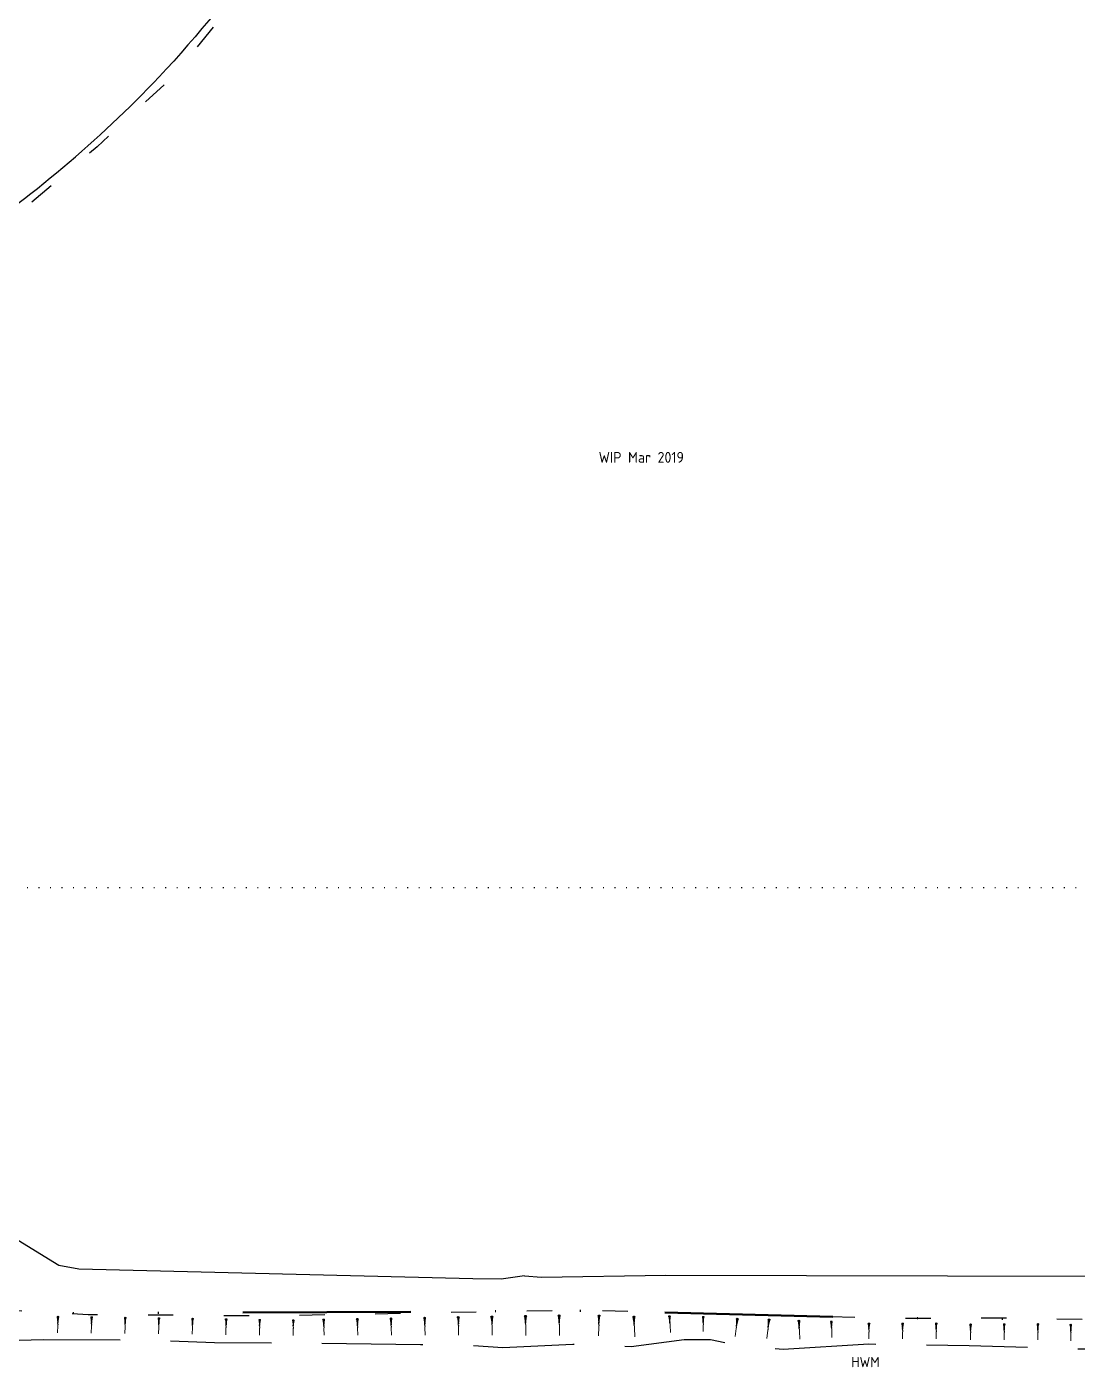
# Model space of a CAD drawing. Header units: millimetres. Extents: x 829698 to 839067, y 817400 to 823544.
# Drawn here: x 834101.4 to 834226.3, y 817743 to 817902.4 of the extents above; entities that cross this region are included whole.
import ezdxf

# ---------------------------------------------------------------- set-up
doc = ezdxf.new("R2010")
doc.units = ezdxf.units.MM
for name, pattern in [('3', [18.017443, 12.011629, -6.005814]), ('5', [9.008722, 3.002907, -6.005814]), ('B1_BDYF', [0]), ('DIVIDE', [1.25, 0.5, -0.25, 0, -0.25, 0, -0.25]), ('DOT', [6.35, 0, -6.35])]:
    doc.linetypes.add(name, pattern=pattern)
doc.layers.add('01-basemap', color=8, linetype='Continuous', lineweight=15)
doc.layers.add('01-bdy', color=7, linetype='DIVIDE', lineweight=50)
doc.layers.add('01-Grid', color=8, linetype='DOT')
doc.styles.add('HK_ENG_11', font='HK_ENG.ttf')

msp = doc.modelspace()

# ---------------------------------------------------------------- hatches: boundary and pattern name
at = {"layer": '01-basemap', "linetype": 'Continuous'}
h = msp.add_hatch(color=256, dxfattribs=at)
edge = h.paths.add_edge_path()
edge.add_ellipse((834164.715, 817749.136), major_axis=(0.11, 0.003), ratio=0.7317073, start_angle=0, end_angle=360)
h = msp.add_hatch(color=256, dxfattribs=at)
edge = h.paths.add_edge_path()
edge.add_ellipse((834169.462, 817749.113), major_axis=(-0.111, 0.002), ratio=0.7317073, start_angle=0, end_angle=360)
h = msp.add_hatch(color=256, dxfattribs=at)
edge = h.paths.add_edge_path()
edge.add_ellipse((834105.124, 817748.99), major_axis=(-0.088, 0.0019), ratio=0.7317073, start_angle=0, end_angle=360)
for points in [[(834105.109, 817748.285), (834105.212, 817748.988), (834105.036, 817748.992)], [(834109.108, 817748.229), (834109.211, 817748.926), (834109.037, 817748.93)], [(834113.108, 817748.172), (834113.21, 817748.864), (834113.037, 817748.868)], [(834117.108, 817748.116), (834117.209, 817748.803), (834117.037, 817748.806)], [(834121.107, 817748.059), (834121.208, 817748.741), (834121.037, 817748.745)], [(834125.107, 817748.003), (834125.206, 817748.679), (834125.037, 817748.683)], [(834129.106, 817747.946), (834129.205, 817748.617), (834129.037, 817748.621)], [(834133.106, 817747.89), (834133.204, 817748.556), (834133.037, 817748.559)], [(834136.741, 817747.962), (834136.809, 817748.649), (834136.638, 817748.645)], [(834140.74, 817748.004), (834140.812, 817748.719), (834140.634, 817748.715)], [(834144.739, 817748.046), (834144.814, 817748.789), (834144.629, 817748.784)], [(834148.739, 817748.088), (834148.816, 817748.859), (834148.624, 817748.854)], [(834152.738, 817748.13), (834152.818, 817748.929), (834152.619, 817748.924)], [(834156.738, 817748.172), (834156.82, 817748.999), (834156.615, 817748.994)], [(834160.737, 817748.214), (834160.823, 817749.069), (834160.61, 817749.063)], [(834164.736, 817748.256), (834164.825, 817749.139), (834164.605, 817749.133)], [(834169.443, 817748.226), (834169.573, 817749.111), (834169.351, 817749.116)], [(834173.65, 817748.093), (834173.716, 817748.987), (834173.494, 817748.976)], [(834177.886, 817748.32), (834177.933, 817749.047), (834177.753, 817749.036)], [(834181.865, 817748.323), (834181.945, 817748.96), (834181.786, 817748.96)], [(834185.812, 817747.96), (834185.998, 817748.719), (834185.805, 817748.742)], [(834189.591, 817747.807), (834189.794, 817748.625), (834189.587, 817748.65)], [(834193.274, 817747.687), (834193.332, 817748.509), (834193.128, 817748.498)], [(834197.125, 817747.716), (834197.188, 817748.428), (834197.011, 817748.421)], [(834201.569, 817747.5), (834201.653, 817748.168), (834201.486, 817748.168)], [(834205.569, 817747.506), (834205.654, 817748.181), (834205.485, 817748.181)], [(834209.569, 817747.513), (834209.654, 817748.194), (834209.484, 817748.194)], [(834213.653, 817747.394), (834213.74, 817748.08), (834213.568, 817748.08)], [(834217.653, 817747.4), (834217.74, 817748.093), (834217.567, 817748.093)], [(834221.653, 817747.407), (834221.741, 817748.106), (834221.567, 817748.106)], [(834225.569, 817747.33), (834225.657, 817748.035), (834225.481, 817748.035)]]:
    msp.add_hatch(color=256, dxfattribs=at).paths.add_polyline_path(points)
h = msp.add_hatch(color=256, dxfattribs=at)
edge = h.paths.add_edge_path()
edge.add_ellipse((834109.124, 817748.928), major_axis=(-0.0873, 0.0019), ratio=0.7317073, start_angle=0, end_angle=360)
h = msp.add_hatch(color=256, dxfattribs=at)
edge = h.paths.add_edge_path()
edge.add_ellipse((834113.123, 817748.866), major_axis=(-0.0867, 0.0019), ratio=0.7317073, start_angle=0, end_angle=360)
h = msp.add_hatch(color=256, dxfattribs=at)
edge = h.paths.add_edge_path()
edge.add_ellipse((834117.123, 817748.805), major_axis=(-0.086, 0.0018), ratio=0.7317073, start_angle=0, end_angle=360)
h = msp.add_hatch(color=256, dxfattribs=at)
edge = h.paths.add_edge_path()
edge.add_ellipse((834121.122, 817748.743), major_axis=(-0.0853, 0.0018), ratio=0.7317073, start_angle=0, end_angle=360)
h = msp.add_hatch(color=256, dxfattribs=at)
edge = h.paths.add_edge_path()
edge.add_ellipse((834125.122, 817748.681), major_axis=(-0.0847, 0.0018), ratio=0.7317073, start_angle=0, end_angle=360)
h = msp.add_hatch(color=256, dxfattribs=at)
edge = h.paths.add_edge_path()
edge.add_ellipse((834129.121, 817748.619), major_axis=(-0.084, 0.0018), ratio=0.7317073, start_angle=0, end_angle=360)
h = msp.add_hatch(color=256, dxfattribs=at)
edge = h.paths.add_edge_path()
edge.add_ellipse((834133.121, 817748.558), major_axis=(-0.0834, 0.0018), ratio=0.7317073, start_angle=0, end_angle=360)
h = msp.add_hatch(color=256, dxfattribs=at)
edge = h.paths.add_edge_path()
edge.add_ellipse((834136.724, 817748.647), major_axis=(0.0855, 0.0021), ratio=0.7317073, start_angle=0, end_angle=360)
h = msp.add_hatch(color=256, dxfattribs=at)
edge = h.paths.add_edge_path()
edge.add_ellipse((834140.723, 817748.717), major_axis=(0.089, 0.0022), ratio=0.7317073, start_angle=0, end_angle=360)
h = msp.add_hatch(color=256, dxfattribs=at)
edge = h.paths.add_edge_path()
edge.add_ellipse((834144.721, 817748.787), major_axis=(0.0925, 0.0023), ratio=0.7317073, start_angle=0, end_angle=360)
h = msp.add_hatch(color=256, dxfattribs=at)
edge = h.paths.add_edge_path()
edge.add_ellipse((834148.72, 817748.857), major_axis=(0.0959, 0.0024), ratio=0.7317073, start_angle=0, end_angle=360)
h = msp.add_hatch(color=256, dxfattribs=at)
edge = h.paths.add_edge_path()
edge.add_ellipse((834152.719, 817748.926), major_axis=(0.0994, 0.0025), ratio=0.7317073, start_angle=0, end_angle=360)
h = msp.add_hatch(color=256, dxfattribs=at)
edge = h.paths.add_edge_path()
edge.add_ellipse((834156.717, 817748.996), major_axis=(0.103, 0.003), ratio=0.7317073, start_angle=0, end_angle=360)
h = msp.add_hatch(color=256, dxfattribs=at)
edge = h.paths.add_edge_path()
edge.add_ellipse((834160.716, 817749.066), major_axis=(0.106, 0.003), ratio=0.7317073, start_angle=0, end_angle=360)
h = msp.add_hatch(color=256, dxfattribs=at)
edge = h.paths.add_edge_path()
edge.add_ellipse((834173.605, 817748.982), major_axis=(0.111, 0.006), ratio=0.7317073, start_angle=0, end_angle=360)
h = msp.add_hatch(color=256, dxfattribs=at)
edge = h.paths.add_edge_path()
edge.add_ellipse((834177.843, 817749.041), major_axis=(0.09, 0.0054), ratio=0.7317073, start_angle=0, end_angle=360)
h = msp.add_hatch(color=256, dxfattribs=at)
edge = h.paths.add_edge_path()
edge.add_ellipse((834181.865, 817748.96), major_axis=(0.0795, 0), ratio=0.7317073, start_angle=0, end_angle=360)
h = msp.add_hatch(color=256, dxfattribs=at)
edge = h.paths.add_edge_path()
edge.add_ellipse((834185.901, 817748.731), major_axis=(-0.0962, 0.0111), ratio=0.7317073, start_angle=0, end_angle=360)
h = msp.add_hatch(color=256, dxfattribs=at)
edge = h.paths.add_edge_path()
edge.add_ellipse((834189.69, 817748.637), major_axis=(-0.104, 0.012), ratio=0.7317073, start_angle=0, end_angle=360)
h = msp.add_hatch(color=256, dxfattribs=at)
edge = h.paths.add_edge_path()
edge.add_ellipse((834193.23, 817748.503), major_axis=(0.102, 0.006), ratio=0.7317073, start_angle=0, end_angle=360)
h = msp.add_hatch(color=256, dxfattribs=at)
edge = h.paths.add_edge_path()
edge.add_ellipse((834197.1, 817748.424), major_axis=(0.0885, 0.0032), ratio=0.7317073, start_angle=0, end_angle=360)
h = msp.add_hatch(color=256, dxfattribs=at)
edge = h.paths.add_edge_path()
edge.add_ellipse((834201.569, 817748.168), major_axis=(0.0834, 0), ratio=0.7317073, start_angle=0, end_angle=360)
h = msp.add_hatch(color=256, dxfattribs=at)
edge = h.paths.add_edge_path()
edge.add_ellipse((834205.569, 817748.181), major_axis=(-0.0842, 0), ratio=0.7317073, start_angle=0, end_angle=360)
h = msp.add_hatch(color=256, dxfattribs=at)
edge = h.paths.add_edge_path()
edge.add_ellipse((834209.569, 817748.194), major_axis=(0.085, 0), ratio=0.7317073, start_angle=0, end_angle=360)
h = msp.add_hatch(color=256, dxfattribs=at)
edge = h.paths.add_edge_path()
edge.add_ellipse((834213.654, 817748.08), major_axis=(0.0857, 0), ratio=0.7317073, start_angle=0, end_angle=360)
h = msp.add_hatch(color=256, dxfattribs=at)
edge = h.paths.add_edge_path()
edge.add_ellipse((834217.654, 817748.093), major_axis=(0.0865, 0), ratio=0.7317073, start_angle=0, end_angle=360)
h = msp.add_hatch(color=256, dxfattribs=at)
edge = h.paths.add_edge_path()
edge.add_ellipse((834221.654, 817748.106), major_axis=(-0.0873, 0), ratio=0.7317073, start_angle=0, end_angle=360)
h = msp.add_hatch(color=256, dxfattribs=at)
edge = h.paths.add_edge_path()
edge.add_ellipse((834225.569, 817748.035), major_axis=(-0.088, 0), ratio=0.7317073, start_angle=0, end_angle=360)

# ---------------------------------------------------------------- linework, layer by layer
at = {"layer": '01-basemap', "linetype": 'Continuous', "lineweight": 30}
for p, q in [((834105.212, 817748.988), (834105.036, 817748.992)), ((834105.036, 817748.992), (834105.109, 817748.285)), ((834105.109, 817748.285), (834105.212, 817748.988)), ((834109.211, 817748.926), (834109.037, 817748.93)), ((834109.037, 817748.93), (834109.108, 817748.229)), ((834109.108, 817748.229), (834109.211, 817748.926)), ((834113.21, 817748.864), (834113.037, 817748.868)), ((834113.037, 817748.868), (834113.108, 817748.172)), ((834113.108, 817748.172), (834113.21, 817748.864)), ((834117.209, 817748.803), (834117.037, 817748.806)), ((834117.037, 817748.806), (834117.108, 817748.116)), ((834117.108, 817748.116), (834117.209, 817748.803)), ((834121.208, 817748.741), (834121.037, 817748.745)), ((834121.037, 817748.745), (834121.107, 817748.059)), ((834121.107, 817748.059), (834121.208, 817748.741)), ((834125.206, 817748.679), (834125.037, 817748.683)), ((834125.037, 817748.683), (834125.107, 817748.003)), ((834125.107, 817748.003), (834125.206, 817748.679)), ((834129.205, 817748.617), (834129.037, 817748.621)), ((834129.037, 817748.621), (834129.106, 817747.946)), ((834129.106, 817747.946), (834129.205, 817748.617)), ((834133.204, 817748.556), (834133.037, 817748.559)), ((834133.037, 817748.559), (834133.106, 817747.89)), ((834133.106, 817747.89), (834133.204, 817748.556)), ((834136.809, 817748.649), (834136.638, 817748.645)), ((834136.638, 817748.645), (834136.741, 817747.962)), ((834136.741, 817747.962), (834136.809, 817748.649)), ((834140.812, 817748.719), (834140.634, 817748.715)), ((834140.634, 817748.715), (834140.74, 817748.004)), ((834140.74, 817748.004), (834140.812, 817748.719)), ((834144.814, 817748.789), (834144.629, 817748.784)), ((834144.629, 817748.784), (834144.739, 817748.046)), ((834144.739, 817748.046), (834144.814, 817748.789)), ((834148.816, 817748.859), (834148.624, 817748.854)), ((834148.624, 817748.854), (834148.739, 817748.088)), ((834148.739, 817748.088), (834148.816, 817748.859)), ((834152.818, 817748.929), (834152.619, 817748.924)), ((834152.619, 817748.924), (834152.738, 817748.13)), ((834152.738, 817748.13), (834152.818, 817748.929)), ((834156.82, 817748.999), (834156.615, 817748.994)), ((834156.615, 817748.994), (834156.738, 817748.172)), ((834156.738, 817748.172), (834156.82, 817748.999)), ((834160.823, 817749.069), (834160.61, 817749.063)), ((834160.61, 817749.063), (834160.737, 817748.214)), ((834160.737, 817748.214), (834160.823, 817749.069)), ((834164.825, 817749.139), (834164.605, 817749.133)), ((834164.605, 817749.133), (834164.736, 817748.256)), ((834164.736, 817748.256), (834164.825, 817749.139)), ((834169.573, 817749.111), (834169.351, 817749.116)), ((834169.351, 817749.116), (834169.443, 817748.226)), ((834169.443, 817748.226), (834169.573, 817749.111)), ((834173.716, 817748.987), (834173.494, 817748.976)), ((834173.494, 817748.976), (834173.65, 817748.093)), ((834173.65, 817748.093), (834173.716, 817748.987)), ((834177.933, 817749.047), (834177.753, 817749.036)), ((834177.753, 817749.036), (834177.886, 817748.32)), ((834177.886, 817748.32), (834177.933, 817749.047)), ((834181.945, 817748.96), (834181.786, 817748.96)), ((834181.786, 817748.96), (834181.865, 817748.323)), ((834181.865, 817748.323), (834181.945, 817748.96)), ((834185.998, 817748.719), (834185.805, 817748.742)), ((834185.805, 817748.742), (834185.812, 817747.96)), ((834185.812, 817747.96), (834185.998, 817748.719)), ((834189.794, 817748.625), (834189.587, 817748.65)), ((834189.587, 817748.65), (834189.591, 817747.807)), ((834189.591, 817747.807), (834189.794, 817748.625)), ((834193.332, 817748.509), (834193.128, 817748.498)), ((834193.128, 817748.498), (834193.274, 817747.687)), ((834193.274, 817747.687), (834193.332, 817748.509)), ((834197.188, 817748.428), (834197.011, 817748.421)), ((834197.011, 817748.421), (834197.125, 817747.716)), ((834197.125, 817747.716), (834197.188, 817748.428)), ((834201.653, 817748.168), (834201.486, 817748.168)), ((834201.486, 817748.168), (834201.569, 817747.5)), ((834201.569, 817747.5), (834201.653, 817748.168)), ((834205.654, 817748.181), (834205.485, 817748.181)), ((834205.485, 817748.181), (834205.569, 817747.506)), ((834205.569, 817747.506), (834205.654, 817748.181)), ((834209.654, 817748.194), (834209.484, 817748.194)), ((834209.484, 817748.194), (834209.569, 817747.513)), ((834209.569, 817747.513), (834209.654, 817748.194)), ((834213.74, 817748.08), (834213.568, 817748.08)), ((834213.568, 817748.08), (834213.653, 817747.394)), ((834213.653, 817747.394), (834213.74, 817748.08)), ((834217.74, 817748.093), (834217.567, 817748.093)), ((834217.567, 817748.093), (834217.653, 817747.4)), ((834217.653, 817747.4), (834217.74, 817748.093)), ((834221.741, 817748.106), (834221.567, 817748.106)), ((834221.567, 817748.106), (834221.653, 817747.407)), ((834221.653, 817747.407), (834221.741, 817748.106)), ((834225.657, 817748.035), (834225.481, 817748.035)), ((834225.481, 817748.035), (834225.569, 817747.33)), ((834225.569, 817747.33), (834225.657, 817748.035))]:
    msp.add_line(p, q, dxfattribs=at)
at = {"layer": '01-basemap', "linetype": 'Continuous', "lineweight": 13}
for p, q in [((834105.101, 817747.942), (834105.083, 817747.095)), ((834109.101, 817747.888), (834109.083, 817747.047)), ((834113.101, 817747.834), (834113.083, 817747)), ((834117.1, 817747.78), (834117.083, 817746.952)), ((834121.1, 817747.726), (834121.082, 817746.904)), ((834125.1, 817747.672), (834125.082, 817746.857)), ((834129.099, 817747.618), (834129.082, 817746.809)), ((834133.099, 817747.565), (834133.082, 817746.762)), ((834136.749, 817747.628), (834136.77, 817746.805)), ((834140.749, 817747.657), (834140.77, 817746.8)), ((834144.748, 817747.685), (834144.771, 817746.795)), ((834148.748, 817747.714), (834148.771, 817746.79)), ((834152.748, 817747.742), (834152.772, 817746.785)), ((834156.748, 817747.771), (834156.772, 817746.78)), ((834160.747, 817747.799), (834160.773, 817746.776)), ((834164.747, 817747.828), (834164.774, 817746.771)), ((834169.434, 817747.793), (834169.412, 817746.725)), ((834173.673, 817747.661), (834173.728, 817746.593)), ((834177.907, 817747.969), (834177.959, 817747.102)), ((834181.865, 817748.013), (834181.865, 817747.247)), ((834185.769, 817747.585), (834185.663, 817746.659)), ((834189.542, 817747.403), (834189.423, 817746.405)), ((834193.296, 817747.289), (834193.35, 817746.307)), ((834197.138, 817747.37), (834197.169, 817746.518)), ((834201.569, 817747.174), (834201.569, 817746.37)), ((834205.569, 817747.178), (834205.569, 817746.367)), ((834209.569, 817747.182), (834209.569, 817746.363)), ((834213.653, 817747.059), (834213.653, 817746.233)), ((834217.653, 817747.063), (834217.653, 817746.23)), ((834221.653, 817747.067), (834221.653, 817746.226)), ((834225.569, 817746.986), (834225.569, 817746.138))]:
    msp.add_line(p, q, dxfattribs=at)
at = {"layer": '01-basemap', "linetype": '3', "lineweight": 30, "flags": 128}
msp.add_lwpolyline([(834427.046, 817871.658), (834426.929, 817871.285), (834426.352, 817869.437), (834425.336, 817867.728), (834424.011, 817866.819), (834421.466, 817865.153), (834417.709, 817862.989), (834414.341, 817859.991), (834410.4, 817856.269), (834406.539, 817852.533), (834403.176, 817850.002), (834397.795, 817845.456), (834394.153, 817841.988), (834390.863, 817839.046), (834389.008, 817837.075), (834385.684, 817833.136), (834382.407, 817830.734), (834380.694, 817828.021), (834378.412, 817826.285), (834374.64, 817822.425), (834370.718, 817817.994), (834367.318, 817814.111), (834364.769, 817810.479), (834361.77, 817807.097), (834357.13, 817801.369), (834355.819, 817797.362), (834353.897, 817793.509), (834350.292, 817786.112), (834346.785, 817779.391), (834344.409, 817773.541), (834341.391, 817767.526), (834338.484, 817760.656), (834335.936, 817755.917), (834333.236, 817752.159), (834331.334, 817749.408), (834328.374, 817747.801), (834326.356, 817746.539), (834322.855, 817745.528), (834311.701, 817745.613), (834301.832, 817746.416), (834294.467, 817747.183), (834287.786, 817746.734), (834277.993, 817746.411), (834270.936, 817746.124), (834260.345, 817745.895), (834249.562, 817745.23), (834238.749, 817745.147), (834225.361, 817745.15), (834213.47, 817745.537), (834201.56, 817745.718), (834191.37, 817745.085), (834185.87, 817745.583), (834182.729, 817746.242), (834179.585, 817746.249), (834173.305, 817745.418), (834166.365, 817745.686), (834158.034, 817745.275), (834153.404, 817745.623), (834148.218, 817745.634), (834135.593, 817745.801), (834123.739, 817745.888), (834115.181, 817746.206), (834103.366, 817746.237), (834094.03, 817746.056), (834088.507, 817746.607), (834085.082, 817747.664), (834081.56, 817748.749), (834079.845, 817750.38), (834079.975, 817751.127), (834079.335, 817752.009), (834078.817, 817752.87), (834076.341, 817752.88), (834075.51, 817752.666), (834075.503, 817750.707), (834073.224, 817749.597), (834070.001, 817747.82), (834068.934, 817746.292), (834068.297, 817744.99), (834066.358, 817744.299), (834063.464, 817744.306), (834060.485, 817744.309), (834056.818, 817745.384), (834053.025, 817745.687), (834046.099, 817746.898), (834043.334, 817748.485), (834038.913, 817751.438), (834031.816, 817756.632), (834024.43, 817761.762), (834017.341, 817767.014), (834011.047, 817772.066), (834003.069, 817778.668), (833995.135, 817785.684), (833987.327, 817793.027), (833982.089, 817798.745), (833973.227, 817809.897), (833969.286, 817814.987), (833965.711, 817820.059), (833959.151, 817828.169), (833954.993, 817834.331), (833951.03, 817841.574), (833948.011, 817847.526), (833946.745, 817852.375), (833946.415, 817856.649), (833946.398, 817863.45), (833946.019, 817871.234), (833945.586, 817880.676), (833946.066, 817882.518), (833945.899, 817886.669), (833946.381, 817891.462), (833945.775, 817898.476), (833946.809, 817902.754), (833946.789, 817909.957), (833946.597, 817917.076), (833946.365, 817923.055), (833946.648, 817930.216), (833946.914, 817935.446), (833946.593, 817941.238), (833947.005, 817947.89), (833946.576, 817955.566), (833946.729, 817962.358), (833947.002, 817972.634), (833946.916, 817979.459), (833946.853, 817983.197), (833947.027, 817990.973), (833947.735, 817996.09), (833947.615, 818000)], dxfattribs=at)
at = {"layer": '01-basemap', "linetype": '5', "lineweight": 30, "flags": 128}
for points in [[(834356.312, 817806.204), (834354.404, 817803.48), (834352.507, 817800.453), (834348.377, 817793.527), (834339.778, 817779.107), (834338.676, 817776.329), (834336.868, 817770.067), (834334.619, 817763.541), (834329.521, 817754.386), (834327.624, 817753.026), (834322.54, 817751.133), (834318.327, 817750.667), (834310.371, 817750.667), (834302.561, 817750.173), (834288.198, 817750.77), (834279.239, 817749.764), (834268.374, 817749.048), (834255.655, 817748.863), (834242.622, 817748.918), (834230.17, 817748.585), (834216.988, 817748.817), (834204.817, 817748.781), (834167.175, 817749.771), (834130.251, 817749.073), (834108.711, 817749.233), (834097.599, 817749.799), (834092.104, 817750.883), (834083.449, 817751.974), (834080.874, 817753.147), (834079.946, 817754.682), (834075.547, 817754.941), (834068.485, 817749.278), (834062.043, 817748.354), (834056.13, 817749.099), (834051.081, 817750.065), (834044.421, 817752.193), (834034.647, 817759.359), (834019.235, 817769.519), (834005.821, 817781.109), (833992.622, 817793.444), (833984.385, 817802.042), (833980.32, 817806.675), (833968.978, 817820.738), (833961.264, 817831.175), (833954.506, 817842.246), (833951.38, 817849.526), (833950.714, 817855.243), (833950.257, 817863.384), (833950.14, 817900), (833949.855, 817989.711), (833950.229, 817994.526), (833950.515, 818000)], [(834163.96, 817960.516), (834155.436, 817955.619), (834148.906, 817943.467), (834142.339, 817930.557), (834138.461, 817923.133), (834133.365, 817915.931), (834125.831, 817905.073), (834118.74, 817896.431), (834109.765, 817888.122), (834099.35, 817879.258), (834093.7, 817875.38), (834092.148, 817872.167), (834089.046, 817868.621), (834086.055, 817864.189), (834067.108, 817822.087), (834065.114, 817819.428), (834062.122, 817818.098), (834059.846, 817817.491)]]:
    msp.add_lwpolyline(points, dxfattribs=at)
at = {"layer": '01-basemap', "linetype": 'Continuous', "lineweight": 30, "flags": 128}
msp.add_lwpolyline([(834140.177, 817940.713, -0.2880557), (834140.882, 817929.631, -0.0650077), (834117.151, 817896.434)], format="xyb", dxfattribs=at)
at = {"layer": '01-basemap', "linetype": 'B1_BDYF', "lineweight": 30, "flags": 128}
for points in [[(834160.589, 817753.87), (834160.584, 817753.869), (834157.83, 817753.459), (834154.472, 817753.5), (834107.596, 817754.628), (834105.227, 817755.065), (834099.366, 817758.699), (834095.05, 817760.885), (834078.358, 817762.168), (834061.881, 817758.152), (834053.647, 817756.048), (834053.643, 817756.047), (834050.265, 817755.184), (834034.55, 817763.579), (834027.603, 817769.122), (834004.658, 817788.36), (833990.092, 817802.139), (833985.201, 817807.466)], [(834160.585, 817753.867), (834162.625, 817753.707), (834177.405, 817753.944), (834227.637, 817753.822), (834258.542, 817754.035), (834266.329, 817754.24)]]:
    msp.add_lwpolyline(points, dxfattribs=at)
at = {"layer": '01-basemap', "linetype": 'Continuous', "lineweight": 30}
msp.add_arc((834015.463, 817992.972), 140.215, 303.64497, 316.4881, dxfattribs=at)
for centre, major_axis, start_param, end_param in [((834164.715, 817749.136), (0.11, 0.003), 0, 6.2831853), ((834169.462, 817749.113), (-0.111, 0.002), 3.1415927, 9.424778), ((834105.124, 817748.99), (-0.088, 0.0019), 3.1415927, 9.424778), ((834109.124, 817748.928), (-0.0873, 0.0019), 3.1415927, 9.424778), ((834113.123, 817748.866), (-0.0867, 0.0019), 3.1415927, 9.424778), ((834117.123, 817748.805), (-0.086, 0.0018), 3.1415927, 9.424778), ((834121.122, 817748.743), (-0.0853, 0.0018), 3.141592649773576, 9.424777956953161), ((834125.122, 817748.681), (-0.0847, 0.0018), 3.141592647027219, 9.424777954206805), ((834129.121, 817748.619), (-0.084, 0.0018), 3.1415927, 9.424778), ((834133.121, 817748.558), (-0.0834, 0.0018), 3.1415927, 9.424778), ((834136.724, 817748.647), (0.0855, 0.0021), 0, 6.2831853), ((834140.723, 817748.717), (0.089, 0.0022), 0, 6.2831853), ((834160.716, 817749.066), (0.106, 0.003), 0, 6.2831853), ((834173.605, 817748.982), (0.111, 0.006), 0, 6.2831853), ((834177.843, 817749.041), (0.09, 0.0054), 0, 6.2831853), ((834181.865, 817748.96), (0.0795, 0), 0, 6.2831853), ((834185.901, 817748.731), (-0.0962, 0.0111), 3.1415927, 9.424778), ((834189.69, 817748.637), (-0.104, 0.012), 3.1415927, 9.424778), ((834193.23, 817748.503), (0.102, 0.006), 0, 6.2831853), ((834197.1, 817748.424), (0.0885, 0.0032), 7.554276093557633e-09, 6.283185314733863), ((834201.569, 817748.168), (0.0834, 0), 0, 6.2831853), ((834205.569, 817748.181), (-0.0842, 0), 3.1415927, 9.424778), ((834209.569, 817748.194), (0.085, 0), 0, 6.2831853), ((834213.654, 817748.08), (0.0857, 0), 0, 6.2831853), ((834217.654, 817748.093), (0.0865, 0), 0, 6.2831853), ((834221.654, 817748.106), (-0.0873, 0), 3.1415927, 9.424778), ((834225.569, 817748.035), (-0.088, 0), 3.1415927, 9.424778)]:
    msp.add_ellipse(centre, major_axis=major_axis, ratio=0.7317073, start_param=start_param, end_param=end_param, dxfattribs=at)
for centre, major_axis in [((834144.721, 817748.787), (0.0925, 0.0023)), ((834148.72, 817748.857), (0.0959, 0.0024)), ((834152.719, 817748.926), (0.0994, 0.0025)), ((834156.717, 817748.996), (0.103, 0.003))]:
    msp.add_ellipse(centre, major_axis=major_axis, ratio=0.7317073, dxfattribs=at)
at = {"layer": '01-basemap', "linetype": 'Continuous', "lineweight": 13}
for points in [[(834105.109, 817748.285), (834105.077, 817748.221), (834105.106, 817748.156), (834105.135, 817748.091), (834105.101, 817747.942)], [(834109.108, 817748.229), (834109.077, 817748.165), (834109.106, 817748.101), (834109.134, 817748.036), (834109.101, 817747.888)], [(834113.108, 817748.172), (834113.077, 817748.109), (834113.105, 817748.045), (834113.133, 817747.981), (834113.101, 817747.834)], [(834117.108, 817748.116), (834117.077, 817748.053), (834117.105, 817747.99), (834117.133, 817747.926), (834117.1, 817747.78)], [(834121.107, 817748.059), (834121.077, 817747.997), (834121.104, 817747.934), (834121.132, 817747.871), (834121.1, 817747.726)], [(834125.107, 817748.003), (834125.076, 817747.941), (834125.104, 817747.879), (834125.132, 817747.816), (834125.1, 817747.672)], [(834129.106, 817747.946), (834129.076, 817747.885), (834129.104, 817747.823), (834129.131, 817747.761), (834129.099, 817747.618)], [(834133.106, 817747.89), (834133.076, 817747.829), (834133.103, 817747.768), (834133.13, 817747.706), (834133.099, 817747.565)], [(834136.741, 817747.962), (834136.713, 817747.899), (834136.744, 817747.837), (834136.775, 817747.775), (834136.749, 817747.628)], [(834140.74, 817748.004), (834140.711, 817747.938), (834140.743, 817747.874), (834140.775, 817747.809), (834140.749, 817747.657)], [(834144.739, 817748.046), (834144.71, 817747.978), (834144.743, 817747.911), (834144.776, 817747.844), (834144.748, 817747.685)], [(834148.739, 817748.088), (834148.708, 817748.017), (834148.742, 817747.948), (834148.777, 817747.878), (834148.748, 817747.714)], [(834152.738, 817748.13), (834152.706, 817748.057), (834152.742, 817747.985), (834152.778, 817747.913), (834152.748, 817747.742)], [(834156.738, 817748.172), (834156.704, 817748.096), (834156.741, 817748.022), (834156.778, 817747.947), (834156.748, 817747.771)], [(834160.737, 817748.214), (834160.703, 817748.136), (834160.741, 817748.059), (834160.779, 817747.982), (834160.747, 817747.799)], [(834164.736, 817748.256), (834164.701, 817748.175), (834164.74, 817748.096), (834164.78, 817748.016), (834164.747, 817747.828)], [(834169.443, 817748.226), (834169.404, 817748.145), (834169.44, 817748.063), (834169.476, 817747.981), (834169.434, 817747.793)], [(834173.65, 817748.093), (834173.617, 817748.01), (834173.659, 817747.931), (834173.701, 817747.852), (834173.673, 817747.661)], [(834177.886, 817748.32), (834177.859, 817748.252), (834177.894, 817748.188), (834177.928, 817748.124), (834177.907, 817747.969)], [(834181.865, 817748.323), (834181.838, 817748.265), (834181.865, 817748.206), (834181.892, 817748.148), (834181.865, 817748.013)], [(834185.812, 817747.96), (834185.771, 817747.894), (834185.796, 817747.82), (834185.821, 817747.745), (834185.769, 817747.585)], [(834189.591, 817747.807), (834189.546, 817747.735), (834189.573, 817747.655), (834189.599, 817747.575), (834189.542, 817747.403)], [(834193.274, 817747.687), (834193.244, 817747.61), (834193.283, 817747.537), (834193.322, 817747.465), (834193.296, 817747.289)], [(834197.125, 817747.716), (834197.097, 817747.65), (834197.13, 817747.586), (834197.163, 817747.522), (834197.138, 817747.37)], [(834201.569, 817747.5), (834201.541, 817747.439), (834201.569, 817747.377), (834201.597, 817747.316), (834201.569, 817747.174)], [(834205.569, 817747.506), (834205.54, 817747.445), (834205.569, 817747.383), (834205.598, 817747.322), (834205.569, 817747.178)], [(834209.569, 817747.513), (834209.54, 817747.451), (834209.569, 817747.389), (834209.598, 817747.327), (834209.569, 817747.182)], [(834213.653, 817747.394), (834213.624, 817747.331), (834213.653, 817747.268), (834213.683, 817747.205), (834213.653, 817747.059)], [(834217.653, 817747.4), (834217.624, 817747.337), (834217.653, 817747.274), (834217.683, 817747.211), (834217.653, 817747.063)], [(834221.653, 817747.407), (834221.624, 817747.344), (834221.653, 817747.28), (834221.683, 817747.216), (834221.653, 817747.067)], [(834225.569, 817747.33), (834225.539, 817747.265), (834225.569, 817747.201), (834225.599, 817747.136), (834225.569, 817746.986)]]:
    msp.add_open_spline(points, degree=1, dxfattribs=at)
at = {"layer": '01-bdy', "ltscale": 40, "flags": 128}
msp.add_lwpolyline([(834328.826, 818399.497), (834366.572, 818373.349), (834355.826, 818358.183), (834346.055, 818343.554), (834340.896, 818336.18), (834331.154, 818321.969), (834340.389, 818315.216), (834336.624, 818309.828), (834328.547, 818297.509), (834322.058, 818288.942, -0.1752047), (834315.237, 818286.336), (834306.349, 818287.923, 0.2323309), (834293.229, 818283.101, 0.136231), (834285.961, 818270.395), (834277.176, 818250.389), (834270.995, 818237.545), (834264.654, 818226.052), (834252.662, 818207.069), (834242.75, 818191.422), (834230.03, 818171.079), (834218.394, 818151.816), (834214.232, 818145.524), (834209.561, 818137.723), (834175.873, 818082.258), (834168.313, 818069.588), (834159.505, 818055.423, 0.2107778), (834157.945, 818024.07, 0.1803086), (834175.259, 818003.891, 0.1721604), (834199.78, 817999.157, 0.1021905), (834213.411, 818003.679), (834221.184, 818008.735), (834236.604, 818018.98), (834264.376, 818037.348), (834297.078, 818058.952), (834310.419, 818067.872), (834352.558, 818095.842, 0.0821178), (834360.568, 818101.886, -0.0111336), (834370.062, 818110.415), (834378.808, 818118.816), (834383.625, 818114.163), (834387.46, 818117.774), (834394.78, 818124.931), (834415.092, 818144.448), (834423.246, 818152.193), (834426.223, 818152.175), (834428.346, 818156.445, -0.6860092), (834433.832, 818155.332, -0.0959868), (834433.77, 818152.667), (834438.28, 818169.874), (834459.677, 818175.04, -0.2423535), (834444.628, 818128.772), (834495.22, 818132.308), (834492.444, 818172.006), (834498.761, 818180.933, 0.1039461), (834533.697, 818164.791, 0.0281478), (834560.518, 818159.716), (834570.883, 818156.56, 0.0121816), (834580.152, 818154.03, 0.0118168), (834589.68, 818153.626, 0.018959), (834627.61, 818154.46), (834630.54, 818155.389), (834634.554, 818155.668), (834637.584, 818155.154, 0.0049786), (834647.569, 818156.042), (834660.846, 818157.365, -0.0231658), (834692.89, 818159.063), (834848.633, 818160.097), (834853.231, 818160.197), (834857.282, 818160.663), (834861.211, 818161.751, 0.0889444), (834868.247, 818167.266, 0.0912811), (834872.755, 818174.674, 0.061859), (834874.097, 818180.136), (834880.689, 818180.535), (834904.743, 818180.912, 0.0773196), (834909.187, 818172.28, 0.2675125), (834920.027, 818167.46, 0.0363799), (834937.243, 818170.543, 0.2494267), (834949.395, 818181.612), (834966.122, 818181.874), (835091.811, 818189.748), (835119.69, 818191.557), (835121.8, 818186.835, 0.0736969), (835125.906, 818181.809), (835207.274, 818194.473), (835208.699, 818185.317), (835222.078, 818190.193), (835227.487, 818191.158, 0.0490538), (835256.687, 818199.396), (835337.017, 818204.417, -0.0621859), (835336.51, 818151.72, 0.0557068), (835335.348, 818100.173), (835335.994, 818092.916), (835339.286, 818073.766), (835342.221, 818056.387), (835346.043, 818019.358), (835266.281, 818008.057), (835170.777, 817999.878), (835121.934, 817993.58), (835122.014, 817992.704), (835091.934, 817988.807), (835080.292, 817987.084), (835071.867, 817986.218), (835046.358, 817982.99), (835046.275, 817983.187), (834552.235, 817919.53), (834423.997, 817870.527), (834415.272, 817865.696), (834383.474, 817838.339), (834373.34, 817828.353), (834356.312, 817806.204), (834343.998, 817785.985), (834339.429, 817778.228), (834334.619, 817763.541), (834329.521, 817754.386), (834322.539, 817751.133), (834256.694, 817748.878), (834232.989, 817748.661), (834202.736, 817748.836), (834169.745, 817749.703), (834105.632, 817749.39), (834095.122, 817750.288), (834080.874, 817753.147), (834079.946, 817754.682), (834075.547, 817754.941), (834068.485, 817749.278), (834059.513, 817748.673), (834044.421, 817752.193), (834012.957, 817774.957, -0.0868696), (833954.966, 817841.557), (833951.38, 817849.526), (833950, 817873.199), (833950.511, 817999.932), (833951.109, 818019.469), (833950.597, 818024.558), (833950.593, 818042.647), (833948.989, 818071.095), (833950.364, 818103.034, -0.0940546), (833975.551, 818171.076, -0.0902906), (834009.286, 818209.372), (834009.749, 818241.21, -0.0189101), (834011.285, 818271.75), (834240.035, 818271.919)], format="xyb", close=True, dxfattribs=at)
msp.add_lwpolyline([(834328.826, 818399.497), (834366.572, 818373.349), (834355.826, 818358.183), (834346.055, 818343.554), (834340.896, 818336.18), (834331.154, 818321.969), (834340.389, 818315.216), (834336.624, 818309.828), (834328.547, 818297.509), (834322.058, 818288.942, -0.1752047), (834315.237, 818286.336), (834306.349, 818287.923, 0.2323309), (834293.229, 818283.101, 0.136231), (834285.961, 818270.395), (834277.176, 818250.389), (834270.995, 818237.545), (834264.654, 818226.052), (834252.662, 818207.069), (834242.75, 818191.422), (834230.03, 818171.079), (834218.394, 818151.816), (834214.232, 818145.524), (834209.561, 818137.723), (834175.873, 818082.258), (834168.313, 818069.588), (834159.505, 818055.423, 0.2107778), (834157.945, 818024.07, 0.1803086), (834175.259, 818003.891, 0.1721604), (834199.78, 817999.157, 0.1021905), (834213.411, 818003.679), (834221.184, 818008.735), (834236.604, 818018.98), (834264.376, 818037.348), (834297.078, 818058.952), (834310.419, 818067.872), (834352.558, 818095.842, 0.0821178), (834360.568, 818101.886, -0.0111336), (834370.062, 818110.415), (834378.808, 818118.816), (834383.625, 818114.163), (834387.46, 818117.774), (834394.78, 818124.931), (834415.092, 818144.448), (834423.246, 818152.193), (834426.223, 818152.175), (834428.346, 818156.445, -0.6860092), (834433.832, 818155.332, -0.0959868), (834433.77, 818152.667), (834438.28, 818169.874), (834459.677, 818175.04, -0.2423535), (834444.628, 818128.772), (834495.22, 818132.308), (834492.444, 818172.006), (834498.761, 818180.933, 0.1039461), (834533.697, 818164.791, 0.0281478), (834560.518, 818159.716), (834570.883, 818156.56, 0.0121816), (834580.152, 818154.03, 0.0118168), (834589.68, 818153.626, 0.018959), (834627.61, 818154.46), (834630.54, 818155.389), (834634.554, 818155.668), (834637.584, 818155.154, 0.0049786), (834647.569, 818156.042), (834660.846, 818157.365, -0.0231658), (834692.89, 818159.063), (834848.633, 818160.097), (834853.231, 818160.197), (834857.282, 818160.663), (834861.211, 818161.751, 0.0889444), (834868.247, 818167.266, 0.0912811), (834872.755, 818174.674, 0.061859), (834874.097, 818180.136), (834880.689, 818180.535), (834904.743, 818180.912, 0.0773196), (834909.187, 818172.28, 0.2675125), (834920.027, 818167.46, 0.0363799), (834937.243, 818170.543, 0.2494267), (834949.395, 818181.612), (834966.122, 818181.874), (835091.811, 818189.748), (835119.69, 818191.557), (835121.8, 818186.835, 0.0736969), (835125.906, 818181.809), (835207.274, 818194.473), (835208.699, 818185.317), (835222.078, 818190.193), (835227.487, 818191.158, 0.0490538), (835256.687, 818199.396), (835337.017, 818204.417, -0.0621859), (835336.51, 818151.72, 0.0557068), (835335.348, 818100.173), (835335.994, 818092.916), (835339.286, 818073.766), (835342.221, 818056.387), (835346.043, 818019.358), (835266.281, 818008.057), (835170.777, 817999.878), (835121.934, 817993.58), (835122.014, 817992.704), (835091.934, 817988.807), (835080.292, 817987.084), (835071.867, 817986.218), (835046.358, 817982.99), (835046.275, 817983.187), (834552.235, 817919.53), (834423.997, 817870.527), (834415.272, 817865.696), (834383.474, 817838.339), (834373.34, 817828.353), (834356.312, 817806.204), (834343.998, 817785.985), (834339.429, 817778.228), (834334.619, 817763.541), (834329.521, 817754.386), (834322.539, 817751.133), (834256.694, 817748.878), (834232.989, 817748.661), (834202.736, 817748.836), (834169.745, 817749.703), (834105.632, 817749.39), (834095.122, 817750.288), (834080.874, 817753.147), (834079.946, 817754.682), (834075.547, 817754.941), (834068.485, 817749.278), (834059.513, 817748.673), (834044.421, 817752.193), (834012.957, 817774.957, -0.0868696), (833954.966, 817841.557), (833951.38, 817849.526), (833950, 817873.199), (833950.511, 817999.932), (833951.109, 818019.469), (833950.597, 818024.558), (833950.593, 818042.647), (833948.989, 818071.095), (833950.364, 818103.034, -0.0940546), (833975.551, 818171.076, -0.0902906), (834009.286, 818209.372), (834009.749, 818241.21, -0.0189101), (834011.285, 818271.75), (834240.035, 818271.919)], format="xyb", close=True, dxfattribs=at)
at = {"layer": '01-Grid', "ltscale": 0.2}
msp.add_line((836188.051, 817800), (833600, 817800), dxfattribs=at)

# ---------------------------------------------------------------- texts
at = {"layer": '01-basemap', "style": 'HK_ENG_11', "width": 1.1}
for s, height, p in [('WIP Mar 2019', 1.28588, (834169.42, 817850.547)), ('HWM', 1.215, (834199.465, 817742.989))]:
    msp.add_text(s, height=height, dxfattribs=at).set_placement(p)

doc.saveas('drawing.dxf')
